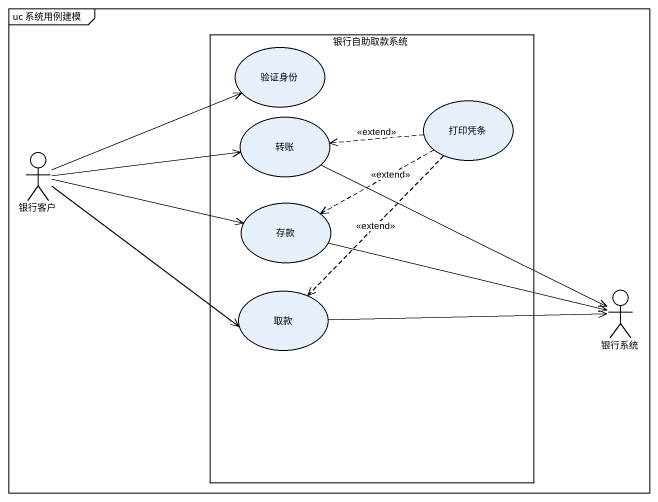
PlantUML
@startuml
mainframe uc 系统用例建模
rectangle 银行自助取款系统 {
  usecase 验证身份
  usecase 转账
  usecase 打印凭条
  usecase 存款
  usecase 取款
}
actor 银行客户
actor 银行系统
转账 -right-> 银行系统
打印凭条 .left.> 转账 : <<extend>>
打印凭条 .left.> 存款 : <<extend>>
打印凭条 ..> 取款 : <<extend>>
银行客户 -right-> 验证身份
银行客户 -right-> 转账
银行客户 -right-> 存款
银行客户 -right-> 取款
存款 -right-> 银行系统
取款 -right-> 银行系统
@enduml
